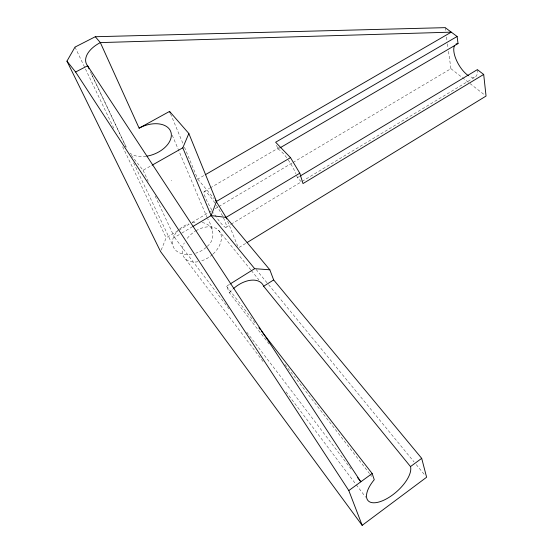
<?xml version="1.0" encoding="UTF-8"?>
<svg xmlns="http://www.w3.org/2000/svg" width="553" height="553" viewBox="0 0 553 553"><rect width="100%" height="100%" fill="white"/><g stroke="black" fill="none" stroke-linecap="round" stroke-linejoin="round"><path stroke-width="0.41" stroke-dasharray="2.77 2.07" d="M161.206 250.06L166.17 237.804L178.038 230.753M207.257 246.355C216.341 238.868 212.94 227.622 207.686 218.884M269.104 344.001L229.467 292.848L226.578 286.198L229.46 284.401M239.117 247.433L245.663 243.417M225.935 227.29L230.373 224.615M231.113 224.165L301.337 181.833L297.396 177.7A20.413 4.68 59 0 0 296.249 174.541M302.076 181.384L475.048 77.102M297.396 177.7L299.615 176.366M155.151 196.039L174.534 237.41L181.128 233.484M181.861 233.048L192.112 226.937M178.778 230.318L189.161 224.152M192.126 222.389L208.44 212.698M209.179 212.255L211.405 210.935M215.11 208.737L218.076 206.974M218.822 206.532L292.233 162.935M292.972 162.492L450.916 68.69L448.414 50.731M204.278 191.435L209.49 188.379M210.237 187.944L279.472 147.409M276.618 145.301L277.855 149.123L279.341 148.252M184.481 147.257L197.753 179.11L204.465 175.225M131.393 155.393L143.075 170.283L151.322 165.617M450.916 68.69L484.698 94.998M197.753 179.11L214.26 198.804M256.053 269.408L268.081 284.062M268.627 284.726L414.038 461.914M416.222 464.582L424.967 475.241M218.449 230.186L250.813 269.905M251.352 270.569L258.908 279.839M171.147 180.444L171.485 180.866M226.578 286.198L255.161 322.98M284.954 364.455L369.501 473.568M370.033 474.253L372.674 477.661M174.534 237.41L228.956 308.802M246.749 332.146L351.397 469.449M185.476 258.991L263.608 362.27M286.005 391.877L355.8 484.145M356.319 484.829L365.692 497.223M75.001 47.088L114.45 129.602M122.635 146.725L166.17 237.804M91.66 74.337L126.734 148.218M90.305 71.669L126.202 147.285M133.605 162.872L172.833 245.504M143.075 170.283L148.197 181.211M172.246 135.222L207.347 218.096M170.552 113.8L183.161 144.07M227.663 221.29L238.073 247.101M445.206 27.65L445.683 31.072M446.513 37.058L446.99 40.473M447.467 43.894L447.944 47.316M195.921 230.788A21.961 14.613 -37.1 0 1 219.389 231.278A21.961 14.613 -37.1 0 1 213.05 254.034M212.456 254.567A21.961 14.613 -37.1 0 1 200.774 261.106M197.898 261.769A21.961 14.613 -37.1 0 1 184.294 242.912M187.239 238.35A21.961 14.613 -37.1 0 1 195.223 231.216M229.467 292.848A23.205 14.288 -38.3 0 1 233.096 288.977M216.375 205.232A20.952 3.194 58.7 0 1 226.281 226.924A20.952 3.194 58.7 0 1 213.513 212.732M211.91 210.119A20.952 3.194 58.7 0 1 204.078 191.684A20.952 3.194 58.7 0 1 215.096 203.262M277.855 149.123A20.413 4.68 59 0 1 287.27 158.531M288.265 159.948A20.413 4.68 59 0 1 295.903 173.697M477.357 69.637A19.072 8.032 59.7 0 1 469.068 76.093M206.145 247.474A21.297 15 -23.8 0 1 195.734 253.219M191.863 254.145A21.297 15 -23.8 0 1 173.912 248.021A21.297 15 -23.8 0 1 177.969 230.601M179.794 228.914A21.297 15 -23.8 0 1 188.525 223.889M192.257 222.783A21.297 15 -23.8 0 1 196.744 222.154M202.184 222.506A21.297 15 -23.8 0 1 212.698 230.725M146.13 156.285A23.613 14.986 -21.8 0 1 129.962 153.098"/><path stroke-width="0.83" d="M192.845 226.502L211.156 215.601L216.465 201.43L290.498 157.633L299.781 173.207L302.989 183.568L483.688 74.441L477.357 69.637L300.362 175.923M152.068 165.195L182.801 147.817L188.85 133.508L169.557 111.416L139.121 128.158L100.349 42.595L95.296 36.733L75.001 47.088L66.948 61.148L160.584 251.594L362.167 525.35L426.612 477.239L421.69 458.34L273.652 279.922L269.836 269.802L226.087 217.377L215.359 200.117M261.514 331.157L372.162 473.527L374.257 479.707A27.491 12.228 -41.4 0 0 381.024 501.35A27.491 12.228 -41.4 0 0 410.506 466.594L421.69 458.34M362.167 525.35L348.812 490.566L372.162 473.527M233.663 288.466A23.205 14.288 -38.3 0 1 263.643 286.26L273.652 279.922M230.179 283.952L254.663 268.668L269.836 269.802M247.122 242.525L486.052 96.056L483.688 74.441M182.801 147.817L211.156 215.601L226.087 217.377L299.781 173.207M280.088 147.81L458.036 43.583L457.117 36.484L445.206 27.65L95.296 36.733M457.117 36.484L275.629 142.245L290.498 157.633M205.204 174.789L451.269 32.15L100.349 42.595A25.645 14.717 -20.5 0 0 87.602 65.779L75.602 72.008L66.948 61.148M211.156 215.601L254.663 268.668M263.643 286.26L410.506 466.594M258.873 327.749L260.456 329.795M357.673 477.688L360.819 481.808L87.602 65.779L89.074 68.89M75.602 72.008L348.812 490.566M169.557 111.416L170.22 113.006M188.85 133.508L216.465 201.43M226.087 217.377L226.716 218.94M468.474 75.72A19.072 8.032 59.7 0 1 456.771 60.961A19.072 8.032 59.7 0 1 454.483 45.754M455.928 44.109A19.072 8.032 59.7 0 1 458.036 43.583M139.121 128.158A23.613 14.986 -21.8 0 1 170.988 132.34A23.613 14.986 -21.8 0 1 146.98 156.153"/></g></svg>
